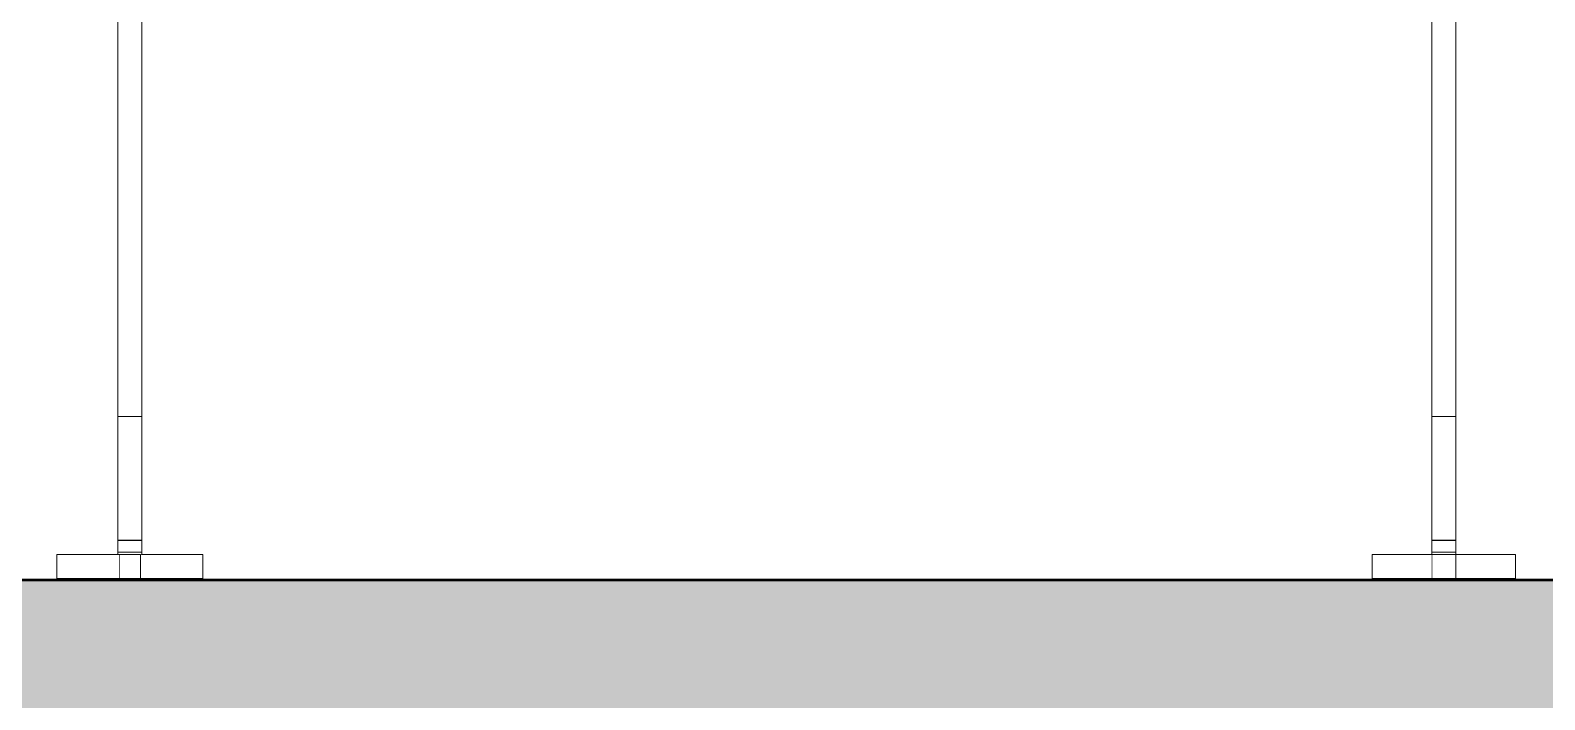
# Model space of a CAD drawing. Header units: millimetres. Extents: x -46169 to 237885, y -84465 to 18123.
# Drawn here: x 118248 to 118882, y -81003 to -80723 of the extents above; entities that cross this region are included whole.
import ezdxf

# ---------------------------------------------------------------- set-up
doc = ezdxf.new("R2010")
doc.units = ezdxf.units.MM
doc.header["$MEASUREMENT"] = 0
doc.linetypes.add('Wipeout_Contour', pattern=[1000, 0, -1000])
doc.layers.add('New_A-20-M_Floor_Slab', color=7, linetype='Continuous')
doc.layers.add('New_A-35-M_FFE_Fixed', color=7, linetype='Continuous')
doc.layers.add('New_A-20-M_Floor_Slab_Pen_No__29', color=7, linetype='Continuous', lineweight=50, true_color=0x2a2a2a)
doc.layers.add('New_A-20-M_Floor_Slab_Pen_No__81', color=7, linetype='Continuous', lineweight=20, true_color=0x6a6a6a)
doc.layers.add('New_A-35-M_FFE_Fixed_Pen_No__1', color=7, linetype='Continuous', lineweight=13)

# ---------------------------------------------------------------- blocks, each defined once
blk = doc.blocks.new('Section Elem_4_2', base_point=(64459.15, -84332.61))
at = {"color": 254, "linetype": 'Wipeout_Contour', "lineweight": 0, "ltscale": 25429937.22512363}
blk.add_wipeout([(110238.31, -80783.86), (110303.02, -80783.86), (110303.02, -80952.86), (110238.31, -80952.86), (110238.31, -80953.11), (121390.86, -80953.11), (121390.86, -80952.86), (121326.16, -80952.86), (121326.16, -80783.86), (121390.86, -80783.86), (121390.86, -80715.11), (121319.73, -80715.11), (121319.73, -80952.36), (121284.73, -80952.36), (121284.73, -80942.36), (121309.73, -80942.36), (121309.73, -80715.11), (121044.73, -80715.11), (121044.73, -80952.36), (121009.73, -80952.36), (121009.73, -80942.36), (121034.73, -80942.36), (121034.73, -80715.11), (120494.73, -80715.11), (120494.73, -80942.36), (120520.23, -80942.36), (120520.23, -80952.36), (120459.23, -80952.36), (120459.23, -80942.36), (120484.73, -80942.36), (120484.73, -80715.11), (119944.73, -80715.11), (119944.73, -80942.36), (119969.73, -80942.36), (119969.73, -80952.36), (119909.73, -80952.36), (119909.73, -80942.36), (119934.73, -80942.36), (119934.73, -80715.11), (119394.73, -80715.11), (119394.73, -80942.36), (119420.23, -80942.36), (119420.23, -80952.36), (119359.23, -80952.36), (119359.23, -80942.36), (119384.73, -80942.36), (119384.73, -80715.11), (118844.73, -80715.11), (118844.73, -80942.36), (118869.73, -80942.36), (118869.73, -80952.36), (118809.73, -80952.36), (118809.73, -80942.36), (118834.73, -80942.36), (118834.73, -80715.11), (118294.73, -80715.11), (118294.73, -80942.36), (118320.23, -80942.36), (118320.23, -80952.36), (118259.23, -80952.36), (118259.23, -80942.36), (118284.73, -80942.36), (118284.73, -80715.11), (117744.73, -80715.11), (117744.73, -80942.36), (117769.73, -80942.36), (117769.73, -80952.36), (117709.73, -80952.36), (117709.73, -80942.36), (117734.73, -80942.36), (117734.73, -80715.11), (117194.73, -80715.11), (117194.73, -80942.36), (117220.23, -80942.36), (117220.23, -80952.36), (117159.73, -80952.36), (117159.73, -80942.36), (117184.73, -80942.36), (117184.73, -80715.11), (116644.73, -80715.11), (116644.73, -80942.36), (116670.23, -80942.36), (116670.23, -80952.36), (116609.23, -80952.36), (116609.23, -80942.36), (116634.73, -80942.36), (116634.73, -80715.11), (116094.73, -80715.11), (116094.73, -80942.36), (116119.73, -80942.36), (116119.73, -80952.36), (116059.73, -80952.36), (116059.73, -80942.36), (116084.73, -80942.36), (116084.73, -80715.11), (115544.73, -80715.11), (115544.73, -80942.36), (115570.23, -80942.36), (115570.23, -80952.36), (115509.23, -80952.36), (115509.23, -80942.36), (115534.73, -80942.36), (115534.73, -80715.11), (114994.73, -80715.11), (114994.73, -80942.36), (115019.73, -80942.36), (115019.73, -80952.36), (114959.73, -80952.36), (114959.73, -80942.36), (114984.73, -80942.36), (114984.73, -80715.11), (114444.73, -80715.11), (114444.73, -80942.36), (114470.23, -80942.36), (114470.23, -80952.36), (114409.23, -80952.36), (114409.23, -80942.36), (114434.73, -80942.36), (114434.73, -80715.11), (113894.73, -80715.11), (113894.73, -80942.36), (113919.73, -80942.36), (113919.73, -80952.36), (113859.73, -80952.36), (113859.73, -80942.36), (113884.73, -80942.36), (113884.73, -80715.11), (113344.73, -80715.11), (113344.73, -80942.36), (113370.23, -80942.36), (113370.23, -80952.36), (113309.73, -80952.36), (113309.73, -80942.36), (113334.73, -80942.36), (113334.73, -80715.11), (112794.73, -80715.11), (112794.73, -80942.36), (112820.23, -80942.36), (112820.23, -80952.36), (112759.73, -80952.36), (112759.73, -80942.36), (112784.73, -80942.36), (112784.73, -80715.11), (112244.73, -80715.11), (112244.73, -80942.36), (112270.23, -80942.36), (112270.23, -80952.36), (112209.73, -80952.36), (112209.73, -80942.36), (112234.73, -80942.36), (112234.73, -80715.11), (111694.73, -80715.11), (111694.73, -80942.36), (111720.23, -80942.36), (111720.23, -80952.36), (111659.73, -80952.36), (111659.73, -80942.36), (111684.73, -80942.36), (111684.73, -80715.11), (111144.73, -80715.11), (111144.73, -80942.36), (111170.23, -80942.36), (111170.23, -80952.36), (111109.23, -80952.36), (111109.23, -80942.36), (111134.73, -80942.36), (111134.73, -80715.11), (110594.73, -80715.11), (110594.73, -80942.36), (110619.73, -80942.36), (110619.73, -80952.36), (110584.73, -80952.36), (110584.73, -80715.11), (110319.73, -80715.11), (110319.73, -80942.36), (110344.73, -80942.36), (110344.73, -80952.36), (110309.73, -80952.36), (110309.73, -80715.11), (110238.31, -80715.11)], dxfattribs=at).dxf.layer = 'New_A-20-M_Floor_Slab'
blk = doc.blocks.new('Section Elem_26_2', base_point=(64459.15, -84332.61))
at = {"color": 254, "linetype": 'Wipeout_Contour', "lineweight": 0, "ltscale": 574754.372684}
blk.add_wipeout([(118834.73, -80651.97), (118834.73, -80884.65), (118844.73, -80884.65), (118844.73, -80651.97)], dxfattribs=at).dxf.layer = 'New_A-35-M_FFE_Fixed'
at = {"color": 254, "linetype": 'Wipeout_Contour', "lineweight": 0, "ltscale": 575050.55542}
blk.add_wipeout([(118834.73, -80904.95), (118844.73, -80904.95), (118844.73, -80895.1), (118834.73, -80895.1)], dxfattribs=at).dxf.layer = 'New_A-35-M_FFE_Fixed'
at = {"color": 254, "linetype": 'Wipeout_Contour', "lineweight": 0, "ltscale": 575133.725063}
blk.add_wipeout([(118844.73, -80937.2), (118844.73, -80936.74), (118834.73, -80936.74), (118834.73, -80937.2)], dxfattribs=at).dxf.layer = 'New_A-35-M_FFE_Fixed'
at = {"color": 254, "linetype": 'Wipeout_Contour', "lineweight": 0, "ltscale": 575198.443459}
blk.add_wipeout([(118834.73, -80952.36), (118869.73, -80952.36), (118869.73, -80942.36), (118834.73, -80942.36)], dxfattribs=at).dxf.layer = 'New_A-35-M_FFE_Fixed'
at = {"layer": 'New_A-35-M_FFE_Fixed_Pen_No__1', "linetype": 'Continuous'}
for q in [(118869.73, -80942.36), (118844.73, -80952.36)]:
    blk.add_line((118869.73, -80952.36), q, dxfattribs=at)
at = {"color": 254, "linetype": 'Wipeout_Contour', "lineweight": 0, "ltscale": 575027.71225}
blk.add_wipeout([(118844.73, -80884.65), (118834.73, -80884.65), (118834.73, -80895.1), (118844.73, -80895.1)], dxfattribs=at).dxf.layer = 'New_A-35-M_FFE_Fixed'
at = {"color": 254, "linetype": 'Wipeout_Contour', "lineweight": 0, "ltscale": 575071.697713}
blk.add_wipeout([(118844.73, -80913.88), (118844.73, -80904.95), (118834.73, -80904.95), (118834.73, -80913.88)], dxfattribs=at).dxf.layer = 'New_A-35-M_FFE_Fixed'
at = {"color": 254, "linetype": 'Wipeout_Contour', "lineweight": 0, "ltscale": 575134.9453}
blk.add_wipeout([(118834.73, -80937.82), (118844.73, -80937.82), (118844.73, -80937.2), (118834.73, -80937.2)], dxfattribs=at).dxf.layer = 'New_A-35-M_FFE_Fixed'
at = {"color": 254, "linetype": 'Wipeout_Contour', "lineweight": 0, "ltscale": 575090.462948}
blk.add_wipeout([(118844.73, -80921.62), (118844.73, -80913.88), (118834.73, -80913.88), (118834.73, -80921.62)], dxfattribs=at).dxf.layer = 'New_A-35-M_FFE_Fixed'
at = {"color": 254, "linetype": 'Wipeout_Contour', "lineweight": 0, "ltscale": 575138.324608}
blk.add_wipeout([(118844.73, -80939.44), (118844.73, -80938.58), (118834.73, -80938.58), (118834.73, -80939.44)], dxfattribs=at).dxf.layer = 'New_A-35-M_FFE_Fixed'
at = {"color": 254, "linetype": 'Wipeout_Contour', "lineweight": 0, "ltscale": 575106.250838}
blk.add_wipeout([(118844.73, -80927.91), (118844.73, -80921.62), (118834.73, -80921.62), (118834.73, -80927.91)], dxfattribs=at).dxf.layer = 'New_A-35-M_FFE_Fixed'
at = {"color": 254, "linetype": 'Wipeout_Contour', "lineweight": 0, "ltscale": 575136.498374}
blk.add_wipeout([(118844.73, -80937.82), (118834.73, -80937.82), (118834.73, -80938.58), (118844.73, -80938.58)], dxfattribs=at).dxf.layer = 'New_A-35-M_FFE_Fixed'
at = {"color": 254, "linetype": 'Wipeout_Contour', "lineweight": 0, "ltscale": 575118.556242}
blk.add_wipeout([(118844.73, -80927.91), (118834.73, -80927.91), (118834.73, -80932.55), (118844.73, -80932.55)], dxfattribs=at).dxf.layer = 'New_A-35-M_FFE_Fixed'
at = {"color": 254, "linetype": 'Wipeout_Contour', "lineweight": 0, "ltscale": 575132.884553}
blk.add_wipeout([(118844.73, -80936.74), (118844.73, -80936.45), (118834.73, -80936.45), (118834.73, -80936.74)], dxfattribs=at).dxf.layer = 'New_A-35-M_FFE_Fixed'
at = {"color": 254, "linetype": 'Wipeout_Contour', "lineweight": 0, "ltscale": 575140.353825}
blk.add_wipeout([(118844.73, -80940.38), (118844.73, -80939.44), (118834.73, -80939.44), (118834.73, -80940.38)], dxfattribs=at).dxf.layer = 'New_A-35-M_FFE_Fixed'
at = {"color": 254, "linetype": 'Wipeout_Contour', "lineweight": 0, "ltscale": 575131.268492}
blk.add_wipeout([(118844.73, -80936.36), (118844.73, -80935.4), (118834.73, -80935.4), (118834.73, -80936.36)], dxfattribs=at).dxf.layer = 'New_A-35-M_FFE_Fixed'
at = {"color": 254, "linetype": 'Wipeout_Contour', "lineweight": 0, "ltscale": 575144.732127}
blk.add_wipeout([(118844.73, -80941.36), (118834.73, -80941.36), (118834.73, -80942.36), (118844.73, -80942.36)], dxfattribs=at).dxf.layer = 'New_A-35-M_FFE_Fixed'
at = {"color": 254, "linetype": 'Wipeout_Contour', "lineweight": 0, "ltscale": 575132.456065}
blk.add_wipeout([(118834.73, -80936.36), (118834.73, -80936.45), (118844.73, -80936.45), (118844.73, -80936.36)], dxfattribs=at).dxf.layer = 'New_A-35-M_FFE_Fixed'
at = {"color": 254, "linetype": 'Wipeout_Contour', "lineweight": 0, "ltscale": 575142.508046}
blk.add_wipeout([(118844.73, -80941.36), (118844.73, -80940.38), (118834.73, -80940.38), (118834.73, -80941.36)], dxfattribs=at).dxf.layer = 'New_A-35-M_FFE_Fixed'
at = {"layer": 'New_A-35-M_FFE_Fixed_Pen_No__1', "linetype": 'Continuous'}
for p, q in [((118834.73, -80952.36), (118834.73, -80942.36)), ((118869.73, -80942.36), (118844.73, -80942.36))]:
    blk.add_line(p, q, dxfattribs=at)
at = {"color": 254, "linetype": 'Wipeout_Contour', "lineweight": 0, "ltscale": 575126.985382}
blk.add_wipeout([(118834.73, -80932.55), (118834.73, -80935.4), (118844.73, -80935.4), (118844.73, -80932.55)], dxfattribs=at).dxf.layer = 'New_A-35-M_FFE_Fixed'
blk = doc.blocks.new('Section Elem_27_2', base_point=(64459.15, -84332.61))
at = {"layer": 'New_A-35-M_FFE_Fixed_Pen_No__1', "linetype": 'Continuous'}
for p, q in [((118834.73, -80884.65), (118834.73, -80651.97)), ((118844.73, -80884.65), (118844.73, -80651.97)), ((118834.73, -80884.65), (118844.73, -80884.65)), ((118834.73, -80895.1), (118834.73, -80884.65)), ((118844.73, -80895.1), (118844.73, -80884.65)), ((118834.73, -80904.95), (118834.73, -80895.1)), ((118844.73, -80904.95), (118844.73, -80895.1)), ((118834.73, -80913.88), (118834.73, -80904.95)), ((118844.73, -80913.88), (118844.73, -80904.95)), ((118834.73, -80921.62), (118834.73, -80913.88)), ((118844.73, -80921.62), (118844.73, -80913.88)), ((118834.73, -80927.91), (118834.73, -80921.62)), ((118844.73, -80927.91), (118844.73, -80921.62)), ((118834.73, -80932.55), (118834.73, -80927.91)), ((118834.73, -80935.4), (118834.73, -80932.55)), ((118844.73, -80932.55), (118844.73, -80927.91)), ((118844.73, -80935.4), (118844.73, -80932.55)), ((118834.73, -80936.36), (118834.73, -80935.4)), ((118834.73, -80936.45), (118834.73, -80936.36)), ((118834.73, -80936.36), (118844.73, -80936.36)), ((118834.73, -80936.74), (118834.73, -80936.45)), ((118834.73, -80937.2), (118834.73, -80936.74)), ((118834.73, -80937.82), (118834.73, -80937.2)), ((118834.73, -80938.58), (118834.73, -80937.82)), ((118844.73, -80936.36), (118844.73, -80935.4)), ((118844.73, -80936.45), (118844.73, -80936.36)), ((118844.73, -80936.74), (118844.73, -80936.45)), ((118844.73, -80937.2), (118844.73, -80936.74)), ((118844.73, -80937.82), (118844.73, -80937.2)), ((118844.73, -80938.58), (118844.73, -80937.82)), ((118844.73, -80939.44), (118844.73, -80938.58)), ((118844.73, -80940.38), (118844.73, -80939.44)), ((118844.73, -80941.36), (118844.73, -80940.38)), ((118844.73, -80942.36), (118844.73, -80941.36)), ((118844.73, -80952.36), (118844.73, -80942.36))]:
    blk.add_line(p, q, dxfattribs=at)
at = {"color": 254, "linetype": 'Wipeout_Contour', "lineweight": 0, "ltscale": 573183.437361}
blk.add_wipeout([(118284.73, -80871.24), (118284.73, -80884.65), (118294.73, -80884.65), (118294.73, -80871.24)], dxfattribs=at).dxf.layer = 'New_A-35-M_FFE_Fixed'
at = {"color": 254, "linetype": 'Wipeout_Contour', "lineweight": 0, "ltscale": 573312.767939}
blk.add_wipeout([(118284.73, -80935.04), (118284.73, -80935.4), (118294.73, -80935.4), (118294.73, -80935.04)], dxfattribs=at).dxf.layer = 'New_A-35-M_FFE_Fixed'
at = {"color": 254, "linetype": 'Wipeout_Contour', "lineweight": 0, "ltscale": 573383.103707}
blk.add_wipeout([(118285.23, -80952.36), (118320.23, -80952.36), (118320.23, -80942.36), (118285.23, -80942.36)], dxfattribs=at).dxf.layer = 'New_A-35-M_FFE_Fixed'
at = {"color": 254, "linetype": 'Wipeout_Contour', "lineweight": 0, "ltscale": 575099.265078}
blk.add_wipeout([(118809.73, -80952.36), (118834.73, -80952.36), (118834.73, -80942.36), (118809.73, -80942.36)], dxfattribs=at).dxf.layer = 'New_A-35-M_FFE_Fixed'
at = {"layer": 'New_A-35-M_FFE_Fixed_Pen_No__1', "linetype": 'Continuous'}
for p, q in [((118834.73, -80939.44), (118834.73, -80938.58)), ((118834.73, -80940.38), (118834.73, -80939.44)), ((118285.23, -80952.36), (118285.23, -80942.36)), ((118320.23, -80942.36), (118294.23, -80942.36)), ((118320.23, -80952.36), (118320.23, -80942.36)), ((118809.73, -80952.36), (118809.73, -80942.36)), ((118809.73, -80942.36), (118844.73, -80942.36)), ((118834.73, -80941.36), (118834.73, -80940.38)), ((118834.73, -80941.36), (118844.73, -80941.36)), ((118834.73, -80942.36), (118834.73, -80941.36)), ((118320.23, -80952.36), (118294.23, -80952.36)), ((118809.73, -80952.36), (118844.73, -80952.36))]:
    blk.add_line(p, q, dxfattribs=at)
at = {"color": 254, "linetype": 'Wipeout_Contour', "lineweight": 0, "ltscale": 573315.489005}
blk.add_wipeout([(118284.73, -80936.45), (118294.73, -80936.45), (118294.73, -80936.39), (118284.73, -80936.39)], dxfattribs=at).dxf.layer = 'New_A-35-M_FFE_Fixed'
blk = doc.blocks.new('Section Elem_28_2', base_point=(64459.15, -84332.61))
at = {"color": 254, "linetype": 'Wipeout_Contour', "lineweight": 0, "ltscale": 572921.026015}
blk.add_wipeout([(118294.73, -80651.97), (118284.73, -80651.97), (118284.73, -80871.24), (118294.73, -80871.24)], dxfattribs=at).dxf.layer = 'New_A-35-M_FFE_Fixed'
at = {"color": 254, "linetype": 'Wipeout_Contour', "lineweight": 0, "ltscale": 573233.287562}
blk.add_wipeout([(118284.73, -80904.95), (118294.73, -80904.95), (118294.73, -80895.1), (118284.73, -80895.1)], dxfattribs=at).dxf.layer = 'New_A-35-M_FFE_Fixed'
at = {"color": 254, "linetype": 'Wipeout_Contour', "lineweight": 0, "ltscale": 573273.321597}
blk.add_wipeout([(118294.73, -80921.62), (118294.73, -80913.88), (118284.73, -80913.88), (118284.73, -80921.62)], dxfattribs=at).dxf.layer = 'New_A-35-M_FFE_Fixed'
at = {"color": 254, "linetype": 'Wipeout_Contour', "lineweight": 0, "ltscale": 573301.503936}
blk.add_wipeout([(118294.73, -80932.55), (118294.73, -80927.91), (118284.73, -80927.91), (118284.73, -80932.55)], dxfattribs=at).dxf.layer = 'New_A-35-M_FFE_Fixed'
at = {"color": 254, "linetype": 'Wipeout_Contour', "lineweight": 0, "ltscale": 573317.944937}
blk.add_wipeout([(118294.73, -80937.82), (118294.73, -80937.2), (118284.73, -80937.2), (118284.73, -80937.82)], dxfattribs=at).dxf.layer = 'New_A-35-M_FFE_Fixed'
at = {"color": 254, "linetype": 'Wipeout_Contour', "lineweight": 0, "ltscale": 573282.42032}
blk.add_wipeout([(118259.23, -80952.36), (118285.23, -80952.36), (118285.23, -80942.36), (118259.23, -80942.36)], dxfattribs=at).dxf.layer = 'New_A-35-M_FFE_Fixed'
at = {"layer": 'New_A-35-M_FFE_Fixed_Pen_No__1', "linetype": 'Continuous'}
for q in [(118259.23, -80942.36), (118294.23, -80952.36)]:
    blk.add_line((118259.23, -80952.36), q, dxfattribs=at)
at = {"color": 254, "linetype": 'Wipeout_Contour', "lineweight": 0, "ltscale": 573210.371971}
blk.add_wipeout([(118294.73, -80895.1), (118294.73, -80884.65), (118284.73, -80884.65), (118284.73, -80895.1)], dxfattribs=at).dxf.layer = 'New_A-35-M_FFE_Fixed'
at = {"color": 254, "linetype": 'Wipeout_Contour', "lineweight": 0, "ltscale": 573254.496878}
blk.add_wipeout([(118294.73, -80913.88), (118294.73, -80904.95), (118284.73, -80904.95), (118284.73, -80913.88)], dxfattribs=at).dxf.layer = 'New_A-35-M_FFE_Fixed'
at = {"color": 254, "linetype": 'Wipeout_Contour', "lineweight": 0, "ltscale": 573289.15953}
blk.add_wipeout([(118284.73, -80927.91), (118294.73, -80927.91), (118294.73, -80921.62), (118284.73, -80921.62)], dxfattribs=at).dxf.layer = 'New_A-35-M_FFE_Fixed'
at = {"color": 254, "linetype": 'Wipeout_Contour', "lineweight": 0, "ltscale": 573316.720833}
blk.add_wipeout([(118294.73, -80937.2), (118294.73, -80936.74), (118284.73, -80936.74), (118284.73, -80937.2)], dxfattribs=at).dxf.layer = 'New_A-35-M_FFE_Fixed'
at = {"layer": 'New_A-35-M_FFE_Fixed_Pen_No__1', "linetype": 'Continuous'}
for p, q in [((118284.73, -80884.65), (118284.73, -80651.97)), ((118294.73, -80884.65), (118294.73, -80651.97)), ((118294.73, -80884.65), (118284.73, -80884.65)), ((118284.73, -80895.1), (118284.73, -80884.65)), ((118294.73, -80895.1), (118294.73, -80884.65)), ((118284.73, -80904.95), (118284.73, -80895.1)), ((118294.73, -80904.95), (118294.73, -80895.1)), ((118284.73, -80913.88), (118284.73, -80904.95)), ((118294.73, -80913.88), (118294.73, -80904.95)), ((118284.73, -80921.62), (118284.73, -80913.88)), ((118294.73, -80921.62), (118294.73, -80913.88)), ((118284.73, -80927.91), (118284.73, -80921.62)), ((118294.73, -80927.91), (118294.73, -80921.62))]:
    blk.add_line(p, q, dxfattribs=at)
at = {"color": 254, "linetype": 'Wipeout_Contour', "lineweight": 0, "ltscale": 573319.502933}
blk.add_wipeout([(118284.73, -80938.58), (118294.73, -80938.58), (118294.73, -80937.82), (118284.73, -80937.82)], dxfattribs=at).dxf.layer = 'New_A-35-M_FFE_Fixed'
at = {"color": 254, "linetype": 'Wipeout_Contour', "lineweight": 0, "ltscale": 573315.877659}
blk.add_wipeout([(118294.73, -80936.74), (118294.73, -80936.45), (118284.73, -80936.45), (118284.73, -80936.74)], dxfattribs=at).dxf.layer = 'New_A-35-M_FFE_Fixed'
at = {"color": 254, "linetype": 'Wipeout_Contour', "lineweight": 0, "ltscale": 573309.554305}
blk.add_wipeout([(118294.73, -80932.55), (118284.73, -80932.55), (118284.73, -80935.04), (118294.73, -80935.04)], dxfattribs=at).dxf.layer = 'New_A-35-M_FFE_Fixed'
at = {"color": 254, "linetype": 'Wipeout_Contour', "lineweight": 0, "ltscale": 573321.334955}
blk.add_wipeout([(118294.73, -80939.44), (118294.73, -80938.58), (118284.73, -80938.58), (118284.73, -80939.44)], dxfattribs=at).dxf.layer = 'New_A-35-M_FFE_Fixed'
at = {"color": 254, "linetype": 'Wipeout_Contour', "lineweight": 0, "ltscale": 573323.370603}
blk.add_wipeout([(118294.73, -80940.38), (118294.73, -80939.44), (118284.73, -80939.44), (118284.73, -80940.38)], dxfattribs=at).dxf.layer = 'New_A-35-M_FFE_Fixed'
at = {"color": 254, "linetype": 'Wipeout_Contour', "lineweight": 0, "ltscale": 573314.256476}
blk.add_wipeout([(118294.73, -80936.36), (118294.73, -80935.4), (118284.73, -80935.4), (118284.73, -80936.36)], dxfattribs=at).dxf.layer = 'New_A-35-M_FFE_Fixed'
at = {"color": 254, "linetype": 'Wipeout_Contour', "lineweight": 0, "ltscale": 573327.762781}
blk.add_wipeout([(118294.73, -80942.36), (118294.73, -80941.36), (118284.73, -80941.36), (118284.73, -80942.36)], dxfattribs=at).dxf.layer = 'New_A-35-M_FFE_Fixed'
at = {"layer": 'New_A-35-M_FFE_Fixed_Pen_No__1', "linetype": 'Continuous'}
for p, q in [((118284.73, -80932.55), (118284.73, -80927.91)), ((118294.73, -80932.55), (118294.73, -80927.91))]:
    blk.add_line(p, q, dxfattribs=at)
at = {"color": 254, "linetype": 'Wipeout_Contour', "lineweight": 0, "ltscale": 573315.380712}
blk.add_wipeout([(118294.73, -80936.39), (118294.73, -80936.36), (118284.73, -80936.36), (118284.73, -80936.39)], dxfattribs=at).dxf.layer = 'New_A-35-M_FFE_Fixed'
at = {"color": 254, "linetype": 'Wipeout_Contour', "lineweight": 0, "ltscale": 573325.531651}
blk.add_wipeout([(118294.73, -80941.36), (118294.73, -80940.38), (118284.73, -80940.38), (118284.73, -80941.36)], dxfattribs=at).dxf.layer = 'New_A-35-M_FFE_Fixed'
at = {"layer": 'New_A-35-M_FFE_Fixed_Pen_No__1', "linetype": 'Continuous'}
for p, q in [((118284.73, -80935.4), (118284.73, -80932.55)), ((118294.73, -80935.4), (118294.73, -80932.55)), ((118284.73, -80936.36), (118284.73, -80935.4)), ((118294.73, -80936.36), (118284.73, -80936.36)), ((118284.73, -80936.45), (118284.73, -80936.36)), ((118284.73, -80936.74), (118284.73, -80936.45)), ((118284.73, -80937.2), (118284.73, -80936.74)), ((118284.73, -80937.82), (118284.73, -80937.2)), ((118284.73, -80938.58), (118284.73, -80937.82)), ((118284.73, -80939.44), (118284.73, -80938.58)), ((118284.73, -80940.38), (118284.73, -80939.44)), ((118294.73, -80936.36), (118294.73, -80935.4)), ((118294.73, -80936.45), (118294.73, -80936.36)), ((118294.73, -80936.74), (118294.73, -80936.45)), ((118294.73, -80937.2), (118294.73, -80936.74)), ((118294.73, -80937.82), (118294.73, -80937.2)), ((118294.73, -80938.58), (118294.73, -80937.82)), ((118294.73, -80939.44), (118294.73, -80938.58)), ((118294.73, -80940.38), (118294.73, -80939.44)), ((118259.23, -80942.36), (118294.23, -80942.36)), ((118284.73, -80941.36), (118284.73, -80940.38)), ((118294.73, -80941.36), (118284.73, -80941.36)), ((118284.73, -80942.36), (118284.73, -80941.36)), ((118294.23, -80952.36), (118294.23, -80942.36)), ((118294.73, -80941.36), (118294.73, -80940.38)), ((118294.73, -80942.36), (118294.73, -80941.36))]:
    blk.add_line(p, q, dxfattribs=at)
blk = doc.blocks.new('Section Elem_58_2', base_point=(64459.15, -84332.61))
at = {"layer": 'New_A-20-M_Floor_Slab_Pen_No__81', "linetype": 'Continuous', "lineweight": 0, "true_color": 0x353535}
blk.add_hatch(color=250, dxfattribs=at).paths.add_polyline_path([(121199.2, -80953.11), (110429.97, -80953.11), (110429.97, -81053.11), (121199.2, -81053.11)])
at = {"layer": 'New_A-20-M_Floor_Slab_Pen_No__29', "linetype": 'Continuous'}
blk.add_line((121199.2, -80953.11), (110429.97, -80953.11), dxfattribs=at)

msp = doc.modelspace()

# ---------------------------------------------------------------- block references
at = {"layer": 'New_A-20-M_Floor_Slab'}
msp.add_blockref('Section Elem_4_2', (64459.15, -84332.61), dxfattribs=at)

# ---------------------------------------------------------------- next in the draw order: block references
at = {"layer": 'New_A-35-M_FFE_Fixed'}
msp.add_blockref('Section Elem_26_2', (64459.15, -84332.61), dxfattribs=at)

# ---------------------------------------------------------------- next in the draw order: block references
msp.add_blockref('Section Elem_27_2', (64459.15, -84332.61), dxfattribs=at)

# ---------------------------------------------------------------- next in the draw order: block references
msp.add_blockref('Section Elem_28_2', (64459.15, -84332.61), dxfattribs=at)

# ---------------------------------------------------------------- next in the draw order: block references
at = {"layer": 'New_A-20-M_Floor_Slab'}
msp.add_blockref('Section Elem_58_2', (64459.15, -84332.61), dxfattribs=at)

doc.saveas('drawing.dxf')
